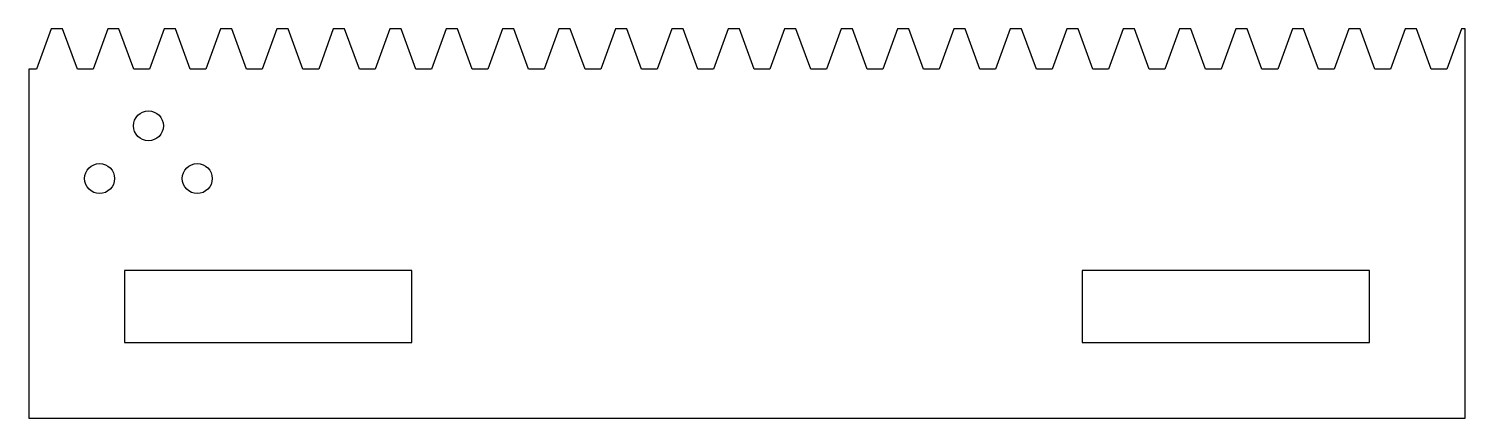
# Model space of a CAD drawing. Header units: millimetres. Extents: x -60 to 60, y -19 to 13.
import ezdxf

# ---------------------------------------------------------------- set-up
doc = ezdxf.new("R2010")
doc.units = ezdxf.units.MM

msp = doc.modelspace()

# ---------------------------------------------------------------- linework, layer by layer
at = {"color": 7, "linetype": 'Continuous', "lineweight": 25}
for p, q in [((-58.12, 13.25), (-59.35, 9.88)), ((-57.17, 13.25), (-58.12, 13.25)), ((-55.94, 9.88), (-57.17, 13.25)), ((-53.4, 13.25), (-54.63, 9.88)), ((-52.46, 13.25), (-53.4, 13.25)), ((-51.23, 9.88), (-52.46, 13.25)), ((-48.69, 13.25), (-49.92, 9.88)), ((-47.75, 13.25), (-48.69, 13.25)), ((-46.52, 9.88), (-47.75, 13.25)), ((-43.98, 13.25), (-45.21, 9.88)), ((-43.03, 13.25), (-43.98, 13.25)), ((-41.81, 9.88), (-43.03, 13.25)), ((-39.27, 13.25), (-40.5, 9.88)), ((-38.32, 13.25), (-39.27, 13.25)), ((-37.09, 9.88), (-38.32, 13.25)), ((-34.56, 13.25), (-35.78, 9.88)), ((-33.61, 13.25), (-34.56, 13.25)), ((-32.38, 9.88), (-33.61, 13.25)), ((-29.84, 13.25), (-31.07, 9.88)), ((-28.9, 13.25), (-29.84, 13.25)), ((-27.67, 9.88), (-28.9, 13.25)), ((-25.13, 13.25), (-26.36, 9.88)), ((-24.18, 13.25), (-25.13, 13.25)), ((-22.96, 9.88), (-24.18, 13.25)), ((-20.42, 13.25), (-21.65, 9.88)), ((-19.47, 13.25), (-20.42, 13.25)), ((-18.24, 9.88), (-19.47, 13.25)), ((-15.71, 13.25), (-16.93, 9.88)), ((-14.76, 13.25), (-15.71, 13.25)), ((-13.53, 9.88), (-14.76, 13.25)), ((-10.99, 13.25), (-12.22, 9.88)), ((-10.05, 13.25), (-10.99, 13.25)), ((-8.82, 9.88), (-10.05, 13.25)), ((-6.28, 13.25), (-7.51, 9.88)), ((-5.33, 13.25), (-6.28, 13.25)), ((-4.11, 9.88), (-5.33, 13.25)), ((-1.57, 13.25), (-2.8, 9.88)), ((-0.62, 13.25), (-1.57, 13.25)), ((0.61, 9.88), (-0.62, 13.25)), ((3.14, 13.25), (1.92, 9.88)), ((4.09, 13.25), (3.14, 13.25)), ((5.32, 9.88), (4.09, 13.25)), ((7.86, 13.25), (6.63, 9.88)), ((8.8, 13.25), (7.86, 13.25)), ((10.03, 9.88), (8.8, 13.25)), ((12.57, 13.25), (11.34, 9.88)), ((13.52, 13.25), (12.57, 13.25)), ((14.74, 9.88), (13.52, 13.25)), ((17.28, 13.25), (16.05, 9.88)), ((18.23, 13.25), (17.28, 13.25)), ((19.46, 9.88), (18.23, 13.25)), ((21.99, 13.25), (20.77, 9.88)), ((22.94, 13.25), (21.99, 13.25)), ((24.17, 9.88), (22.94, 13.25)), ((26.71, 13.25), (25.48, 9.88)), ((27.65, 13.25), (26.71, 13.25)), ((28.88, 9.88), (27.65, 13.25)), ((31.42, 13.25), (30.19, 9.88)), ((32.36, 13.25), (31.42, 13.25)), ((33.59, 9.88), (32.36, 13.25)), ((36.13, 13.25), (34.9, 9.88)), ((37.08, 13.25), (36.13, 13.25)), ((38.31, 9.88), (37.08, 13.25)), ((40.84, 13.25), (39.61, 9.88)), ((41.79, 13.25), (40.84, 13.25)), ((43.02, 9.88), (41.79, 13.25)), ((45.56, 13.25), (44.33, 9.88)), ((46.5, 13.25), (45.56, 13.25)), ((47.73, 9.88), (46.5, 13.25)), ((50.27, 13.25), (49.04, 9.88)), ((51.21, 13.25), (50.27, 13.25)), ((52.44, 9.88), (51.21, 13.25)), ((54.98, 13.25), (53.75, 9.88)), ((55.93, 13.25), (54.98, 13.25)), ((57.16, 9.88), (55.93, 13.25)), ((59.69, 13.25), (58.46, 9.88)), ((60, 13.25), (59.69, 13.25)), ((60, -19.25), (60, 13.25)), ((-59.35, 9.88), (-60, 9.88)), ((-60, 9.88), (-60, -19.25)), ((-54.63, 9.88), (-55.94, 9.88)), ((-49.92, 9.88), (-51.23, 9.88)), ((-45.21, 9.88), (-46.52, 9.88)), ((-40.5, 9.88), (-41.81, 9.88)), ((-35.78, 9.88), (-37.09, 9.88)), ((-31.07, 9.88), (-32.38, 9.88)), ((-26.36, 9.88), (-27.67, 9.88)), ((-21.65, 9.88), (-22.96, 9.88)), ((-16.93, 9.88), (-18.24, 9.88)), ((-12.22, 9.88), (-13.53, 9.88)), ((-7.51, 9.88), (-8.82, 9.88)), ((-2.8, 9.88), (-4.11, 9.88)), ((1.92, 9.88), (0.61, 9.88)), ((6.63, 9.88), (5.32, 9.88)), ((11.34, 9.88), (10.03, 9.88)), ((16.05, 9.88), (14.74, 9.88)), ((20.77, 9.88), (19.46, 9.88)), ((25.48, 9.88), (24.17, 9.88)), ((30.19, 9.88), (28.88, 9.88)), ((34.9, 9.88), (33.59, 9.88)), ((39.61, 9.88), (38.31, 9.88)), ((44.33, 9.88), (43.02, 9.88)), ((49.04, 9.88), (47.73, 9.88)), ((53.75, 9.88), (52.44, 9.88)), ((58.46, 9.88), (57.16, 9.88)), ((-28, -6.93), (-52, -6.93)), ((-52, -6.93), (-52, -12.93)), ((-28, -12.93), (-28, -6.93)), ((52, -6.93), (28, -6.93)), ((28, -6.93), (28, -12.93)), ((52, -12.93), (52, -6.93)), ((-52, -12.93), (-28, -12.93)), ((28, -12.93), (52, -12.93)), ((-60, -19.25), (60, -19.25))]:
    msp.add_line(p, q, dxfattribs=at)
for centre in [(-50, 5.15), (-54.08, 0.75), (-45.92, 0.75)]:
    msp.add_circle(centre, 1.25, dxfattribs=at)

doc.saveas('drawing.dxf')
